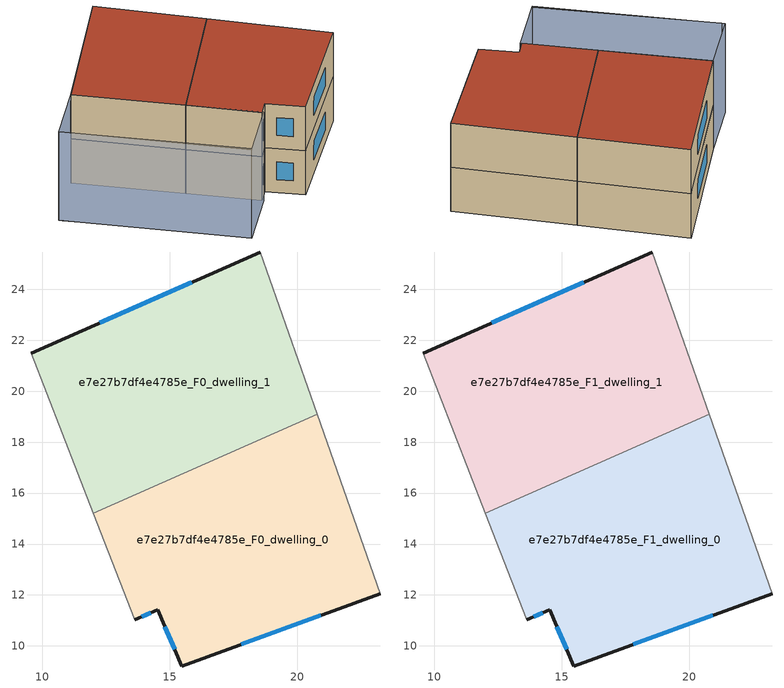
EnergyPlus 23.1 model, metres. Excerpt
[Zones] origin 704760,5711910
e7e27b7df4e4785e_F0_dwelling_0
 floor ground (EU_floor_Construction): 20.78,19.1 23.25,12.05 15.47,9.21 14.52,11.41 13.62,11.02 11.99,15.21 z0
 wall outside (EU_wall_Construction): 13.62,11.02 14.52,11.41 15.47,9.21 23.25,12.05 z0:3
 wall adiabatic (EU_wall_Construction): 11.99,15.21 13.62,11.02 / 23.25,12.05 20.78,19.1 z0:3
 wall to e7e27b7df4e4785e_F0_dwelling_1 (EU_wall_Construction): 20.78,19.1 11.99,15.21 z0:3
 window (EU_Window_Construction): 13.89,11.14 14.25,11.29 / 17.8,10.06 20.92,11.2 / 14.81,10.75 15.18,9.87 z0.9:2.1
e7e27b7df4e4785e_F0_dwelling_1
 floor ground (EU_floor_Construction): 18.55,25.46 20.78,19.1 11.99,15.21 9.57,21.49 z0
 wall outside (EU_wall_Construction): 18.55,25.46 9.57,21.49 z0:3
 wall adiabatic (EU_wall_Construction): 20.78,19.1 18.55,25.46 / 9.57,21.49 11.99,15.21 z0:3
 window (EU_Window_Construction): 15.86,24.27 12.26,22.68 z0.9:2.1
e7e27b7df4e4785e_F1_dwelling_0
 floor to e7e27b7df4e4785e_F0_dwelling_0 (EU_floor_Construction): 20.78,19.1 23.25,12.05 15.47,9.21 14.52,11.41 13.62,11.02 11.99,15.21 z3
 wall outside (EU_wall_Construction): 13.62,11.02 14.52,11.41 15.47,9.21 23.25,12.05 z3:6
 wall adiabatic (EU_wall_Construction): 11.99,15.21 13.62,11.02 / 23.25,12.05 20.78,19.1 z3:6
 wall to e7e27b7df4e4785e_F1_dwelling_1 (EU_wall_Construction): 20.78,19.1 11.99,15.21 z3:6
 window (EU_Window_Construction): 13.89,11.14 14.25,11.29 / 17.8,10.06 20.92,11.2 / 14.81,10.75 15.18,9.87 z3.9:5.1
 roof outside (EU_roof_Construction): 23.25,12.05 20.78,19.1 11.99,15.21 13.62,11.02 14.52,11.41 15.47,9.21 z6
e7e27b7df4e4785e_F1_dwelling_1
 floor to e7e27b7df4e4785e_F0_dwelling_1 (EU_floor_Construction): 18.55,25.46 20.78,19.1 11.99,15.21 9.57,21.49 z3
 wall outside (EU_wall_Construction): 18.55,25.46 9.57,21.49 z3:6
 wall adiabatic (EU_wall_Construction): 20.78,19.1 18.55,25.46 / 9.57,21.49 11.99,15.21 z3:6
 window (EU_Window_Construction): 15.86,24.27 12.26,22.68 z3.9:5.1
 roof outside (EU_roof_Construction): 20.78,19.1 18.55,25.46 9.57,21.49 11.99,15.21 z6
shading: 5.77,19.79 9.91,9.48 / 9.8,9.44 5.7,19.98 / 5.7,19.98 9.57,21.49 / 9.57,21.49 13.67,10.95 / 13.67,10.95 9.8,9.44 z0:6
[Building]
EU S2 Campaign: North Axis=0; Terrain=City; Solar Distribution=FullExterior
[Site:Location]
London: Latitude=51.5; Longitude=-0.5; Time Zone=0; Elevation=25
[SizingPeriod:WeatherFileDays]
AnnualSizingPeriod: Begin Month=1; Begin Day of Month=1; End Month=12; End Day of Month=31; Day of Week for Start Day=Monday; Use Weather File Daylight Saving Period=No; Use Weather File Rain and Snow Indicators=No
[MATERIAL]
EU_InternalMass_Material: Roughness=MediumRough; Thickness=0.1; Conductivity=1; Density=1800; Specific Heat=900; Thermal Absorptance=0.9; Solar Absorptance=0.7; Visible Absorptance=0.7
[MATERIAL:NOMASS] Roughness=MediumRough; Thermal Absorptance=0.9; Solar Absorptance=0.7; Visible Absorptance=0.7
Name | Thermal Resistance
EU_wall_NoMass | 1.04674
EU_roof_NoMass | 4.32442
EU_floor_NoMass | 2.04616
[WINDOWMATERIAL:SIMPLEGLAZINGSYSTEM]
EU_Window_SimpleGlazing: UFactor=4.25843; Solar Heat Gain Coefficient=0.85; Visible Transmittance=0.85
[CONSTRUCTION]
EU_wall_Construction: EU_wall_NoMass
EU_roof_Construction: EU_roof_NoMass
EU_floor_Construction: EU_floor_NoMass
EU_Window_Construction: EU_Window_SimpleGlazing
EU_InternalMass_Construction: EU_InternalMass_Material
[ZONE] Type=1; Multiplier=1; Ceiling Height=autocalculate; Floor Area=autocalculate; Part of Total Floor Area=Yes
Name | Volume
e7e27b7df4e4785e_F0_dwelling_0 | 195.877
e7e27b7df4e4785e_F1_dwelling_0; e7e27b7df4e4785e_F0_dwelling_1; e7e27b7df4e4785e_F1_dwelling_1 | 195.875
[INTERNALMASS] Construction=EU_InternalMass_Construction
Name | Zone or ZoneList | Surface Area
e7e27b7df4e4785e_F0_dwelling_0_EU_InternalMass | e7e27b7df4e4785e_F0_dwelling_0 | 65.2922
e7e27b7df4e4785e_F0_dwelling_1_EU_InternalMass | e7e27b7df4e4785e_F0_dwelling_1 | 65.2914
e7e27b7df4e4785e_F1_dwelling_0_EU_InternalMass | e7e27b7df4e4785e_F1_dwelling_0 | 65.2922
e7e27b7df4e4785e_F1_dwelling_1_EU_InternalMass | e7e27b7df4e4785e_F1_dwelling_1 | 65.2914
[OTHEREQUIPMENT] Fuel Type=Electricity; Design Level Calculation Method=Watts/Area; Power per Zone Floor Area=1; Fraction Latent=0; Fraction Radiant=0; Fraction Lost=0; Carbon Dioxide Generation Rate=0; EndUse Subcategory=EU_Step8_InternalGains
Name | Zone or ZoneList or Space or SpaceList | Schedule
EU_Step8_InternalGain_e7e27b7df4e4785e_F0_dwelling_0_f000 | e7e27b7df4e4785e_F0_dwelling_0 | EU_Step8_GainSchedule_e7e27b7df4e4785e_F0_dwelling_0_f000
EU_Step8_InternalGain_e7e27b7df4e4785e_F0_dwelling_1_f000 | e7e27b7df4e4785e_F0_dwelling_1 | EU_Step8_GainSchedule_e7e27b7df4e4785e_F0_dwelling_1_f000
EU_Step8_InternalGain_e7e27b7df4e4785e_F1_dwelling_0_f000 | e7e27b7df4e4785e_F1_dwelling_0 | EU_Step8_GainSchedule_e7e27b7df4e4785e_F1_dwelling_0_f000
EU_Step8_InternalGain_e7e27b7df4e4785e_F1_dwelling_1_f000 | e7e27b7df4e4785e_F1_dwelling_1 | EU_Step8_GainSchedule_e7e27b7df4e4785e_F1_dwelling_1_f000
[ZONEVENTILATION:DESIGNFLOWRATE] Schedule=EU_AlwaysOn; Design Flow Rate Calculation Method=AirChanges/Hour; Air Changes per Hour=0.488719; Ventilation Type=Natural; Fan Pressure Rise=0; Fan Total Efficiency=1; Constant Term Coefficient=1; Temperature Term Coefficient=0; Velocity Term Coefficient=0; Velocity Squared Term Coefficient=0; Minimum Indoor Temperature=-100; Maximum Indoor Temperature=100; Delta Temperature=-100; Minimum Outdoor Temperature=-100; Maximum Outdoor Temperature=100; Maximum Wind Speed=40
Name | Zone or ZoneList or Space or SpaceList
EU_ConstantAir_e7e27b7df4e4785e_F0_dwelling_0 | e7e27b7df4e4785e_F0_dwelling_0
EU_ConstantAir_e7e27b7df4e4785e_F0_dwelling_1 | e7e27b7df4e4785e_F0_dwelling_1
EU_ConstantAir_e7e27b7df4e4785e_F1_dwelling_0 | e7e27b7df4e4785e_F1_dwelling_0
EU_ConstantAir_e7e27b7df4e4785e_F1_dwelling_1 | e7e27b7df4e4785e_F1_dwelling_1
[HVACTEMPLATE:THERMOSTAT] Constant Heating Setpoint=20; Constant Cooling Setpoint=50
EU_HeatOnly_e7e27b7df4e4785e_F0_dwelling_0; EU_HeatOnly_e7e27b7df4e4785e_F0_dwelling_1; EU_HeatOnly_e7e27b7df4e4785e_F1_dwelling_0; EU_HeatOnly_e7e27b7df4e4785e_F1_dwelling_1
[HVACTEMPLATE:ZONE:IDEALLOADSAIRSYSTEM] System Availability Schedule=EU_AlwaysOn; Maximum Heating Supply Air Temperature=50; Minimum Cooling Supply Air Temperature=13; Maximum Heating Supply Air Humidity Ratio=0.0156; Minimum Cooling Supply Air Humidity Ratio=0.0077; Heating Limit=NoLimit; Cooling Limit=NoLimit; Heating Availability Schedule=EU_AlwaysOn; Cooling Availability Schedule=EU_CoolingOff; Dehumidification Control Type=ConstantSensibleHeatRatio; Cooling Sensible Heat Ratio=0.7; Dehumidification Setpoint=60; Humidification Control Type=None; Humidification Setpoint=30; Outdoor Air Method=None; Outdoor Air Flow Rate per Person=0.00944; Outdoor Air Flow Rate per Zone Floor Area=0; Outdoor Air Flow Rate per Zone=0; Demand Controlled Ventilation Type=None; Outdoor Air Economizer Type=NoEconomizer; Heat Recovery Type=None; Sensible Heat Recovery Effectiveness=0.7; Latent Heat Recovery Effectiveness=0.65
Name | Template Thermostat
e7e27b7df4e4785e_F0_dwelling_0 | EU_HeatOnly_e7e27b7df4e4785e_F0_dwelling_0
e7e27b7df4e4785e_F0_dwelling_1 | EU_HeatOnly_e7e27b7df4e4785e_F0_dwelling_1
e7e27b7df4e4785e_F1_dwelling_0 | EU_HeatOnly_e7e27b7df4e4785e_F1_dwelling_0
e7e27b7df4e4785e_F1_dwelling_1 | EU_HeatOnly_e7e27b7df4e4785e_F1_dwelling_1
[SIZING:ZONE] Zone Cooling Design Supply Air Temperature Input Method=SupplyAirTemperature; Zone Cooling Design Supply Air Temperature=13; Zone Heating Design Supply Air Temperature Input Method=SupplyAirTemperature; Zone Heating Design Supply Air Temperature=50; Zone Cooling Design Supply Air Humidity Ratio=0.008; Zone Heating Design Supply Air Humidity Ratio=0.008; Cooling Design Air Flow Method=DesignDay; Cooling Design Air Flow Rate=0; Cooling Minimum Air Flow per Zone Floor Area=0.000762; Cooling Minimum Air Flow=0; Cooling Minimum Air Flow Fraction=0.2; Heating Design Air Flow Method=DesignDay; Heating Design Air Flow Rate=0; Heating Maximum Air Flow per Zone Floor Area=0.002032; Heating Maximum Air Flow=0.141576; Heating Maximum Air Flow Fraction=0.3; Account for Dedicated Outdoor Air System=No; Dedicated Outdoor Air System Control Strategy=NeutralSupplyAir; Dedicated Outdoor Air Low Setpoint Temperature for Design=autosize; Dedicated Outdoor Air High Setpoint Temperature for Design=autosize; Zone Load Sizing Method=Sensible Load Only No Latent Load; Zone Latent Cooling Design Supply Air Humidity Ratio Input Method=HumidityRatioDifference; Zone Cooling Design Supply Air Humidity Ratio Difference=0.005; Zone Latent Heating Design Supply Air Humidity Ratio Input Method=HumidityRatioDifference; Zone Humidification Design Supply Air Humidity Ratio Difference=0.005
e7e27b7df4e4785e_F0_dwelling_0; e7e27b7df4e4785e_F0_dwelling_1; e7e27b7df4e4785e_F1_dwelling_0; e7e27b7df4e4785e_F1_dwelling_1
[SCHEDULE:CONSTANT]
Name | Hourly Value
EU_AlwaysOn | 1
EU_CoolingOff | 0
[SCHEDULE:FILE] Column Number=1; Rows to Skip at Top=0; Number of Hours of Data=8760; Column Separator=Comma; Interpolate to Timestep=No; Minutes per Item=60; Adjust Schedule for Daylight Savings=Yes
Name | File
EU_Step8_GainSchedule_e7e27b7df4e4785e_F0_dwelling_0_f000 | ../../schedules/e7e27b7df4e4785e/e7e27b7df4e4785e_F0_dwelling_0_f000_gain.csv
EU_Step8_GainSchedule_e7e27b7df4e4785e_F0_dwelling_1_f000 | ../../schedules/e7e27b7df4e4785e/e7e27b7df4e4785e_F0_dwelling_1_f000_gain.csv
EU_Step8_GainSchedule_e7e27b7df4e4785e_F1_dwelling_0_f000 | ../../schedules/e7e27b7df4e4785e/e7e27b7df4e4785e_F1_dwelling_0_f000_gain.csv
EU_Step8_GainSchedule_e7e27b7df4e4785e_F1_dwelling_1_f000 | ../../schedules/e7e27b7df4e4785e/e7e27b7df4e4785e_F1_dwelling_1_f000_gain.csv
